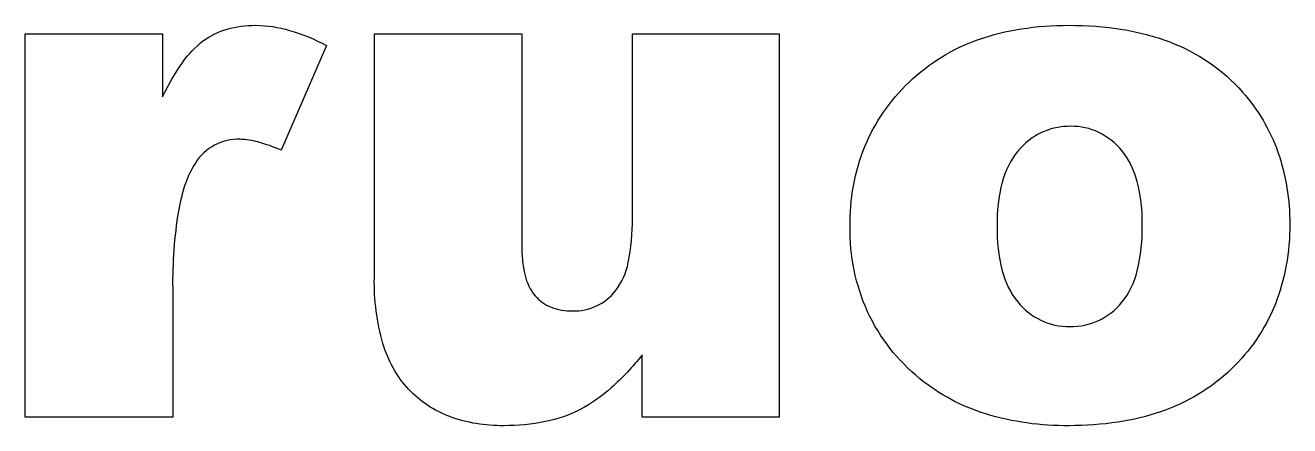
# Model space of a CAD drawing. Extents: x -337 to 6273, y 368 to 2065.
# Drawn here: x 2841.8 to 3081.1, y 999.5 to 1075.2 of the extents above; entities that cross this region are included whole.
import ezdxf

# ---------------------------------------------------------------- set-up
doc = ezdxf.new("R2010")
doc.units = 0
doc.header["$LTSCALE"] = 100
doc.layers.add('EBENE_1', color=1, linetype='CONTINUOUS')

msp = doc.modelspace()

# ---------------------------------------------------------------- linework, layer by layer
at = {"layer": 'EBENE_1', "color": 1}
for points in [[(2841.771612, 1073.567638), (2867.760698, 1073.567638), (2867.760698, 1061.698606, -0.04391), (2871.572089, 1068.204404, -0.077419), (2875.502853, 1072.305701, -0.086377), (2879.962266, 1074.479984, -0.071763), (2885.359606, 1075.204746, -0.069465), (2891.788665, 1074.249766, -0.051218), (2898.797533, 1071.384827), (2890.202717, 1051.603109, 0.033917), (2885.80299, 1053.137897, 0.063295), (2882.426455, 1053.649493, 0.267588), (2873.968065, 1049.147447, 0.063508), (2872.087949, 1045.284896, 0.039984), (2870.745009, 1040.041035, 0.043775), (2869.670657, 1025.409384), (2869.670657, 1001.125619), (2841.771612, 1001.125619), (2841.771612, 1073.567638)], [(2997.882389, 1037.14199, -0.098152), (3000.679115, 1052.259657, -0.105725), (3009.069292, 1064.461226, -0.107487), (3022.217314, 1072.518866, -0.046467), (3030.262164, 1074.533276, -0.039027), (3039.287573, 1075.204746, -0.040911), (3049.502444, 1074.416035, -0.050783), (3058.387164, 1072.049902, -0.122852), (3072.166155, 1062.585373, -0.095726), (3078.868064, 1051.244991, -0.086353), (3081.102035, 1037.551267, -0.097063), (3078.330888, 1022.348333, -0.106439), (3070.017451, 1010.163818, -0.109534), (3056.809742, 1002.157337, -0.045894), (3048.613545, 1000.155718, -0.03793), (3039.355786, 999.488511, -0.076258), (3023.564517, 1001.705428, -0.09719), (3011.115677, 1008.356178, -0.113548), (3001.190711, 1021.043763, -0.109135), (2997.882389, 1037.14199)], [(2984.444463, 1001.125619), (2958.52359, 1001.125619), (2958.52359, 1012.858224, -0.04311), (2952.69992, 1006.667911, -0.060563), (2946.825091, 1002.558088, -0.068022), (2940.251079, 1000.255905, -0.052143), (2932.329865, 999.488511, -0.091573), (2922.106468, 1001.202358, -0.113519), (2914.355786, 1006.3439, -0.116679), (2909.470043, 1015.049561, -0.074458), (2907.841462, 1027.455769), (2907.841462, 1073.567638), (2935.740507, 1073.567638), (2935.740507, 1033.731349, 0.062917), (2936.371475, 1027.899152, 0.117308), (2938.264381, 1024.045128, 0.118335), (2941.299851, 1021.896424, 0.096559), (2945.358515, 1021.180189, 0.234724), (2953.509947, 1025.000107, 0.115781), (2955.888869, 1030.33776, 0.055844), (2956.681844, 1038.710885), (2956.681844, 1073.567638), (2984.444463, 1073.567638), (2984.444463, 1001.125619)], [(3025.713221, 1037.210203, 0.06632), (3026.693781, 1028.785919, 0.109549), (3029.635459, 1022.88551, 0.231972), (3039.492212, 1018.247038, 0.232408), (3049.348965, 1022.817297, 0.111524), (3052.239483, 1028.768865, 0.063604), (3053.20299, 1037.483054, 0.067204), (3052.230957, 1045.694173, 0.10862), (3049.314859, 1051.500789, 0.107058), (3044.966291, 1054.954063, 0.113398), (3039.69685, 1056.105155, 0.231797), (3029.669565, 1051.432576, 0.108779), (3026.702307, 1045.540694, 0.067394), (3025.713221, 1037.210203)]]:
    msp.add_lwpolyline(points, format="xyb", close=True, dxfattribs=at)

doc.saveas('drawing.dxf')
